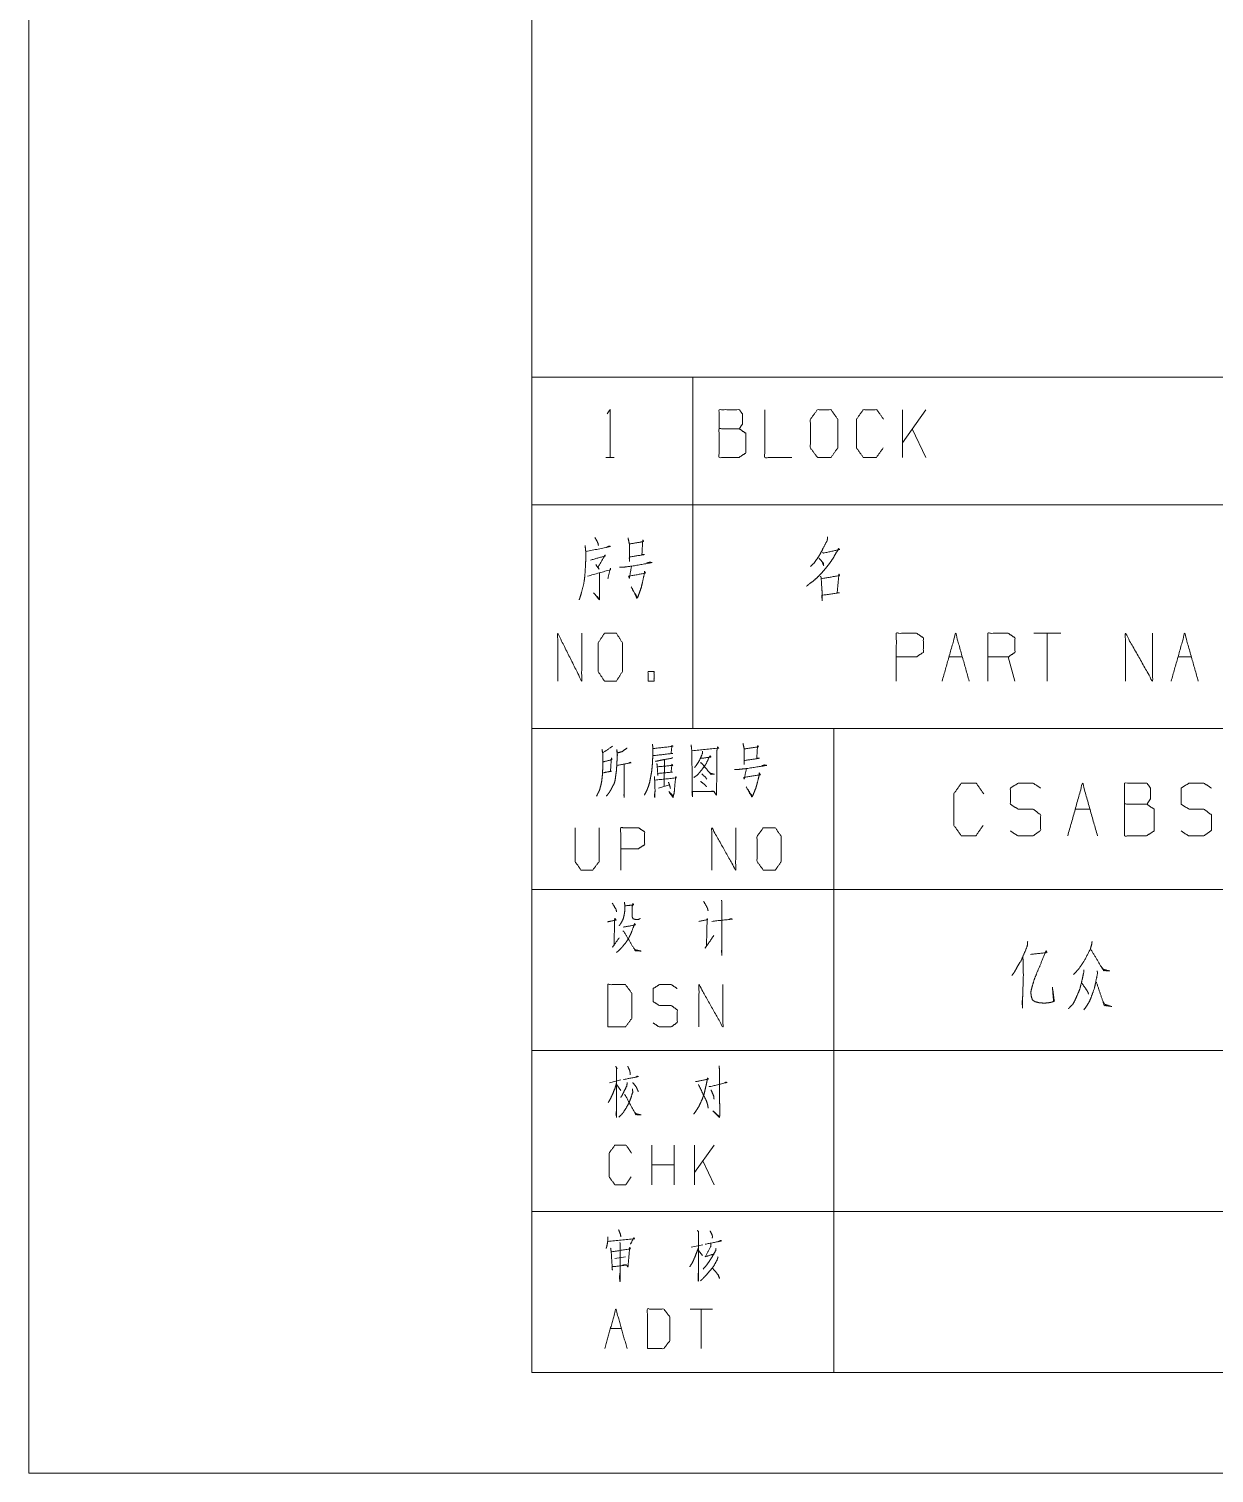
# Model space of a CAD drawing. Header units: millimetres. Extents: x 0 to 210, y 0 to 622.
# Drawn here: x 0 to 58.9, y 0 to 71.8 of the extents above; entities that cross this region are included whole.
import ezdxf

# ---------------------------------------------------------------- set-up
doc = ezdxf.new("R2010")
doc.units = ezdxf.units.MM
doc.layers.add('1', color=7, linetype='Continuous', true_color=0xffffff)

msp = doc.modelspace()

# ---------------------------------------------------------------- linework, layer by layer
at = {"layer": '1', "color": 132, "linetype": 'Continuous', "lineweight": 18}
for p, q in [((0, 297), (0, 0)), ((25, 292), (25, 5)), ((25, 37), (25, 5)), ((25, 37), (205, 37)), ((40, 37), (40, 5)), ((25, 29), (205, 29)), ((25, 21), (75, 21)), ((25, 13), (75, 13)), ((25, 5), (205, 5)), ((25, 5), (205, 5)), ((0, 0), (210, 0))]:
    msp.add_line(p, q, dxfattribs=at)
at = {"layer": '1', "color": 95, "linetype": 'Continuous', "lineweight": 18}
for p, q in [((25, 54.463), (33, 54.463)), ((25, 54.463), (25, 48.113)), ((33, 54.463), (33, 48.113)), ((33, 54.463), (73, 54.463)), ((44.572, 52.85), (43.405, 51.2)), ((43.405, 50.475), (43.405, 52.85)), ((44.572, 50.475), (43.9, 51.9)), ((28.669, 50.475), (29.093, 50.475)), ((25, 48.113), (33, 48.113)), ((25, 48.113), (25, 37)), ((33, 48.113), (33, 37)), ((33, 48.113), (73, 48.113)), ((51.279, 41.737), (49.935, 41.737)), ((50.607, 41.737), (50.607, 39.362)), ((45.718, 40.563), (46.39, 40.563)), ((49.002, 39.362), (48.666, 40.563)), ((57.101, 40.563), (57.772, 40.563)), ((25, 37), (33, 37)), ((33, 37), (73, 37)), ((31.584, 35.436), (31.569, 34.133)), ((31.288, 34.044), (31.834, 34.199)), ((51.992, 32.994), (52.734, 32.994)), ((29.409, 19.538), (28.853, 19.393)), ((29.219, 19.289), (29.424, 19.02)), ((30.96, 14.332), (30.96, 16.298)), ((32.072, 14.332), (32.072, 16.298)), ((34.047, 16.298), (33.081, 14.932)), ((33.081, 14.332), (33.081, 16.298)), ((32.072, 15.325), (30.96, 15.325)), ((34.047, 14.332), (33.491, 15.512)), ((33.488, 11.352), (32.917, 11.228)), ((33.283, 11.062), (33.473, 10.814)), ((29.113, 10.669), (29.64, 10.752)), ((33.971, 8.154), (32.858, 8.154)), ((33.414, 8.154), (33.414, 6.188)), ((28.893, 7.181), (29.449, 7.181))]:
    msp.add_line(p, q, dxfattribs=at)
for points, knots in [([(28.74, 52.65), (28.881, 52.85), (28.881, 50.475)], [0, 0, 0.093489, 1, 1]), ([(34.299, 51.9), (34.299, 52.85), (35.307, 52.85), (35.466, 52.625), (35.466, 52.15), (35.307, 51.9), (34.299, 51.9), (34.299, 50.475), (35.289, 50.475), (35.625, 50.7), (35.625, 51.675), (35.307, 51.9)], [0, 0, 0.115917, 0.238847, 0.272469, 0.330427, 0.366584, 0.489514, 0.663389, 0.784162, 0.833486, 0.952453, 1, 1]), ([(36.576, 52.85), (36.576, 50.475), (37.919, 50.475)], [0, 0, 0.638732, 1, 1]), ([(39.188, 50.475), (39.86, 50.475), (40.195, 50.95), (40.195, 52.375), (39.86, 52.85), (39.188, 52.85), (38.834, 52.375), (38.834, 50.95), (39.188, 50.475)], [0, 0, 0.102684, 0.19162, 0.409477, 0.498413, 0.601097, 0.69162, 0.909477, 1, 1]), ([(42.454, 50.95), (42.118, 50.475), (41.464, 50.475), (41.129, 50.95), (41.129, 52.375), (41.464, 52.85), (42.136, 52.85), (42.472, 52.375)], [0, 0, 0.114569, 0.243367, 0.357935, 0.638584, 0.753153, 0.885432, 1, 1]), ([(27.642, 46.1), (27.673, 45.8), (27.673, 45.4), (27.657, 45.05), (27.626, 44.575), (27.579, 44.225), (27.453, 43.725), (27.391, 43.525), (27.344, 43.4)], [0, 0, 0.110092, 0.256085, 0.383957, 0.5577, 0.686593, 0.874745, 0.95125, 1, 1]), ([(27.689, 45.8), (28.897, 46.05), (28.834, 46.075), (28.693, 46)], [0, 0, 0.844337, 0.890572, 1, 1]), ([(28.128, 46.5), (28.238, 46.3), (28.285, 46.2), (28.301, 46.1)], [0, 0, 0.518666, 0.769903, 1, 1]), ([(29.776, 46.475), (29.839, 46.175), (29.839, 45.3), (29.839, 45.525), (30.592, 45.65), (30.466, 45.65), (30.497, 46.275), (30.513, 46.375), (30.545, 46.3), (30.435, 46.275), (29.839, 46.175)], [0, 0, 0.080216, 0.309223, 0.368111, 0.567905, 0.600754, 0.764537, 0.79103, 0.812307, 0.841786, 1, 1]), ([(39.443, 45.75), (39.496, 45.725), (40.292, 45.9), (40.239, 45.95), (40.097, 45.7), (39.938, 45.425), (39.779, 45.2), (39.602, 44.975), (39.408, 44.75), (39.196, 44.525), (38.966, 44.325), (38.789, 44.2), (38.648, 44.075)], [0, 0, 0.017096, 0.254606, 0.275861, 0.359625, 0.452277, 0.532639, 0.616082, 0.702805, 0.792984, 0.881824, 0.944959, 1, 1]), ([(39.691, 46.525), (39.673, 46.35), (39.461, 45.95), (39.337, 45.7), (39.196, 45.475), (39.019, 45.225), (38.842, 45.05)], [0, 0, 0.101776, 0.363751, 0.525154, 0.678919, 0.856078, 1, 1]), ([(27.908, 45.375), (28.63, 45.575), (28.63, 45.625), (28.285, 45.025), (28.332, 44.925), (28.175, 45.15)], [0, 0, 0.399218, 0.42587, 0.794862, 0.853779, 1, 1]), ([(29.352, 45.025), (29.556, 45.025), (29.964, 45.075), (30.968, 45.25), (30.858, 45.275), (30.701, 45.225)], [0, 0, 0.106704, 0.321705, 0.854929, 0.913854, 1, 1]), ([(39.249, 45.475), (39.284, 45.45), (39.479, 45.225), (39.496, 45.1), (39.426, 45.275)], [0, 0, 0.066037, 0.519585, 0.712133, 1, 1]), ([(27.767, 44.575), (28.913, 44.9), (28.897, 44.975), (28.771, 44.45)], [0, 0, 0.658859, 0.701265, 1, 1]), ([(28.348, 44.725), (28.363, 43.8), (28.363, 43.525), (28.348, 43.4), (28.065, 43.75), (28.332, 43.45)], [0, 0, 0.42491, 0.551214, 0.609076, 0.815631, 1, 1]), ([(29.948, 45.075), (29.839, 44.475), (29.807, 44.575), (30.639, 44.725), (30.592, 44.825), (30.592, 44.725), (30.497, 44.3), (30.435, 44.025), (30.356, 43.8), (30.294, 43.625), (30.246, 43.5), (30.215, 43.475), (29.933, 44.05), (30.231, 43.525)], [0, 0, 0.140876, 0.165082, 0.360227, 0.385752, 0.408848, 0.509384, 0.574529, 0.629563, 0.6725, 0.703348, 0.712614, 0.860566, 1, 1]), ([(39.337, 44.575), (39.373, 44.5), (39.408, 43.875), (39.426, 43.8), (39.426, 43.35), (39.408, 43.55), (39.408, 43.625), (40.274, 43.75), (40.168, 43.75), (40.256, 44.675), (40.292, 44.625), (40.239, 44.6), (39.39, 44.45)], [0, 0, 0.018829, 0.160989, 0.178489, 0.280681, 0.326276, 0.343309, 0.542027, 0.566109, 0.777127, 0.791032, 0.804345, 1, 1]), ([(26.28, 39.362), (26.28, 41.737), (27.472, 39.362), (27.472, 41.737)], [0, 0, 0.32062, 0.67938, 1, 1]), ([(28.602, 39.362), (29.198, 39.362), (29.496, 39.838), (29.496, 41.263), (29.198, 41.737), (28.602, 41.737), (28.288, 41.263), (28.288, 39.838), (28.602, 39.362)], [0, 0, 0.094595, 0.183573, 0.409674, 0.498652, 0.593247, 0.683573, 0.909673, 1, 1]), ([(43.106, 39.362), (43.106, 41.737), (44.114, 41.737), (44.449, 41.513), (44.449, 40.788), (44.096, 40.563), (43.106, 40.563)], [0, 0, 0.401146, 0.571312, 0.639588, 0.762043, 0.832819, 1, 1]), ([(47.659, 39.362), (47.659, 41.737), (48.666, 41.737), (49.002, 41.513), (49.002, 40.788), (48.666, 40.563), (47.659, 40.563)], [0, 0, 0.400952, 0.571035, 0.639278, 0.761674, 0.829917, 1, 1]), ([(54.488, 39.362), (54.488, 41.737), (55.832, 39.362), (55.832, 41.737)], [0, 0, 0.317574, 0.682426, 1, 1]), ([(30.767, 39.362), (31.065, 39.362), (31.065, 39.838), (30.767, 39.838), (30.767, 39.362)], [0, 0, 0.192791, 0.5, 0.692791, 1, 1]), ([(28.994, 36.12), (28.931, 36.076), (28.51, 35.789), (28.478, 35.965), (28.525, 35.789), (28.525, 35.215), (28.51, 34.861), (28.494, 34.619), (28.463, 34.376), (28.416, 34.155), (28.354, 33.934), (28.275, 33.78), (28.213, 33.647)], [0, 0, 0.024362, 0.186801, 0.243941, 0.302152, 0.485022, 0.597666, 0.675195, 0.753199, 0.825098, 0.898191, 0.953346, 1, 1]), ([(29.727, 36.032), (29.477, 35.855), (29.243, 35.789), (29.212, 35.965), (29.243, 35.7), (29.228, 35.436), (29.212, 35.148), (29.197, 34.906), (29.165, 34.685), (29.134, 34.442), (29.087, 34.265), (29.009, 34.133), (28.931, 33.978), (28.853, 33.846), (28.775, 33.735), (28.697, 33.647)], [0, 0, 0.09632, 0.172939, 0.229417, 0.313418, 0.396987, 0.487496, 0.564125, 0.634337, 0.711438, 0.768976, 0.817389, 0.871907, 0.920319, 0.962889, 1, 1]), ([(30.991, 36.23), (31.007, 36.032), (31.007, 35.678), (30.991, 35.347), (30.976, 35.126), (30.944, 34.839), (30.897, 34.596), (30.851, 34.332), (30.788, 34.133), (30.71, 33.934), (30.585, 33.691)], [0, 0, 0.076502, 0.212088, 0.33934, 0.424293, 0.535105, 0.630037, 0.733303, 0.813246, 0.895185, 1, 1]), ([(31.038, 36.01), (32.006, 36.12), (31.959, 36.164), (31.912, 35.767), (31.99, 35.767), (31.022, 35.656)], [0, 0, 0.391079, 0.416921, 0.577584, 0.60892, 1, 1]), ([(32.911, 36.186), (32.942, 35.899), (32.973, 33.625), (32.957, 33.868), (34.066, 33.868), (33.988, 33.89), (33.832, 33.868)], [0, 0, 0.069513, 0.617086, 0.67568, 0.942515, 0.962044, 1, 1]), ([(32.957, 35.899), (34.269, 36.032), (34.222, 36.098), (34.191, 35.899), (34.175, 33.912), (34.16, 33.691), (34.05, 33.868)], [0, 0, 0.328132, 0.348329, 0.398411, 0.893177, 0.948287, 1, 1]), ([(35.486, 36.252), (35.548, 35.988), (35.548, 35.215), (35.548, 35.413), (36.298, 35.524), (36.173, 35.524), (36.204, 36.076), (36.22, 36.164), (36.251, 36.098), (36.141, 36.076), (35.548, 35.988)], [0, 0, 0.076616, 0.29412, 0.35005, 0.563218, 0.598366, 0.753975, 0.779217, 0.799827, 0.831204, 1, 1]), ([(28.556, 34.795), (28.588, 34.817), (28.947, 34.884), (28.9, 34.861), (28.947, 35.546), (28.978, 35.458), (28.541, 35.347)], [0, 0, 0.022685, 0.239273, 0.269988, 0.676989, 0.73256, 1, 1]), ([(29.228, 35.171), (29.93, 35.303), (29.883, 35.325), (29.805, 35.281)], [0, 0, 0.834809, 0.895274, 1, 1]), ([(29.587, 35.215), (29.587, 33.581), (29.571, 33.691), (29.587, 33.868)], [0, 0, 0.849784, 0.907773, 1, 1]), ([(31.99, 35.568), (31.943, 35.524), (31.553, 35.458), (31.335, 35.413), (31.132, 35.369)], [0, 0, 0.072254, 0.516594, 0.766873, 1, 1]), ([(31.21, 35.259), (31.225, 35.104), (31.257, 34.663), (31.241, 34.773), (31.975, 34.839), (31.912, 34.839), (31.959, 35.237), (31.99, 35.171), (31.225, 35.104)], [0, 0, 0.056492, 0.217482, 0.258029, 0.525926, 0.548633, 0.694164, 0.720795, 1, 1]), ([(33.395, 35.546), (33.457, 35.524), (33.894, 35.59), (33.847, 35.656), (33.644, 35.237), (33.488, 35.016), (33.348, 34.839), (33.207, 34.685), (33.051, 34.574)], [0, 0, 0.033937, 0.260456, 0.302021, 0.540807, 0.679362, 0.795008, 0.902031, 1, 1]), ([(33.473, 35.877), (33.473, 35.767), (33.332, 35.436), (33.16, 35.171), (33.082, 35.06)], [0, 0, 0.119857, 0.510436, 0.853215, 1, 1]), ([(33.363, 35.303), (33.41, 35.303), (33.894, 34.729), (34.066, 34.729), (33.894, 34.773), (33.816, 34.817)], [0, 0, 0.037879, 0.645168, 0.784058, 0.927466, 1, 1]), ([(35.064, 34.972), (35.267, 34.972), (35.673, 35.016), (36.672, 35.171), (36.563, 35.193), (36.407, 35.148)], [0, 0, 0.107042, 0.322387, 0.855627, 0.91443, 1, 1]), ([(31.085, 34.619), (31.1, 34.42), (31.116, 33.912), (31.1, 33.581), (31.085, 33.669), (31.116, 33.89)], [0, 0, 0.147471, 0.523364, 0.768668, 0.835022, 1, 1]), ([(31.116, 34.442), (32.178, 34.552), (32.146, 34.619), (32.131, 34.508), (32.084, 34), (32.068, 33.802), (32.006, 33.581), (31.803, 33.868), (32.021, 33.647)], [0, 0, 0.374083, 0.399751, 0.438832, 0.617592, 0.687461, 0.767889, 0.891106, 1, 1]), ([(33.441, 34.751), (33.613, 34.596), (33.691, 34.486)], [0, 0, 0.630825, 1, 1]), ([(35.658, 35.016), (35.548, 34.486), (35.517, 34.574), (36.344, 34.707), (36.298, 34.795), (36.298, 34.707), (36.204, 34.332), (36.141, 34.089), (36.063, 33.89), (36.001, 33.735), (35.954, 33.625), (35.923, 33.603), (35.642, 34.111), (35.939, 33.647)], [0, 0, 0.136367, 0.159976, 0.371153, 0.396348, 0.418608, 0.516111, 0.579315, 0.633124, 0.675136, 0.70536, 0.714998, 0.861275, 1, 1]), ([(31.787, 34.332), (31.85, 34.155), (31.881, 34.022)], [0, 0, 0.579211, 1, 1]), ([(33.379, 34.376), (33.582, 34.221), (33.676, 34.111)], [0, 0, 0.637933, 1, 1]), ([(47.428, 32.193), (47.057, 31.669), (46.335, 31.669), (45.964, 32.193), (45.964, 33.766), (46.335, 34.291), (47.076, 34.291), (47.447, 33.766)], [0, 0, 0.114569, 0.243366, 0.357935, 0.638583, 0.753152, 0.885431, 1, 1]), ([(48.773, 31.917), (49.144, 31.669), (49.905, 31.669), (50.276, 31.945), (50.276, 32.718), (49.905, 32.994), (49.163, 32.994), (48.773, 33.242), (48.773, 34.042), (49.163, 34.291), (49.905, 34.291), (50.276, 34.042)], [0, 0, 0.068036, 0.184054, 0.254519, 0.372335, 0.442799, 0.555843, 0.62637, 0.748393, 0.81892, 0.931964, 1, 1]), ([(51.621, 31.669), (52.363, 34.291), (53.104, 31.669)], [0, 0, 0.5, 1, 1]), ([(54.45, 33.242), (54.45, 34.291), (55.562, 34.291), (55.738, 34.042), (55.738, 33.518), (55.562, 33.242), (54.45, 33.242), (54.45, 31.669), (55.543, 31.669), (55.914, 31.917), (55.914, 32.994), (55.562, 33.242)], [0, 0, 0.115917, 0.238847, 0.27247, 0.330428, 0.366584, 0.489514, 0.663389, 0.784163, 0.833486, 0.952453, 1, 1]), ([(57.259, 31.917), (57.63, 31.669), (58.391, 31.669), (58.762, 31.945), (58.762, 32.718), (58.391, 32.994), (57.65, 32.994), (57.259, 33.242), (57.259, 34.042), (57.65, 34.291), (58.391, 34.291), (58.762, 34.042)], [0, 0, 0.068035, 0.184055, 0.254519, 0.372335, 0.442799, 0.555844, 0.62637, 0.748394, 0.81892, 0.931965, 1, 1]), ([(27.149, 32.068), (27.149, 30.39), (27.43, 29.971), (28.023, 29.971), (28.335, 30.39), (28.335, 32.068)], [0, 0, 0.337151, 0.438598, 0.557781, 0.662849, 1, 1]), ([(29.412, 29.971), (29.412, 32.068), (30.302, 32.068), (30.598, 31.87), (30.598, 31.229), (30.286, 31.031), (29.412, 31.031)], [0, 0, 0.401146, 0.571312, 0.639588, 0.762043, 0.832819, 1, 1]), ([(33.938, 29.971), (33.938, 32.068), (35.124, 29.971), (35.124, 32.068)], [0, 0, 0.317574, 0.682426, 1, 1]), ([(36.497, 29.971), (37.091, 29.971), (37.387, 30.39), (37.387, 31.649), (37.091, 32.068), (36.497, 32.068), (36.185, 31.649), (36.185, 30.39), (36.497, 29.971)], [0, 0, 0.102684, 0.19162, 0.409478, 0.498413, 0.601097, 0.691619, 0.909477, 1, 1]), ([(28.991, 28.327), (29.178, 28.018), (29.209, 27.886)], [0, 0, 0.726446, 1, 1]), ([(29.6, 28.371), (29.615, 28.173), (29.615, 27.952), (29.584, 27.753), (29.537, 27.554), (29.475, 27.422), (29.412, 27.312), (29.334, 27.201)], [0, 0, 0.161539, 0.340476, 0.503497, 0.668951, 0.787641, 0.890429, 1, 1]), ([(29.631, 28.195), (30.052, 28.239), (30.021, 28.305), (29.974, 28.129), (29.974, 27.974), (29.974, 27.687), (29.99, 27.621), (30.021, 27.554), (30.084, 27.532), (30.162, 27.51), (30.271, 27.51), (30.333, 27.532), (30.38, 27.577)], [0, 0, 0.256865, 0.301249, 0.41201, 0.505691, 0.679668, 0.720916, 0.765302, 0.805444, 0.85461, 0.920841, 0.960986, 1, 1]), ([(33.532, 28.416), (33.72, 28.084), (33.751, 27.952)], [0, 0, 0.736536, 1, 1]), ([(34.422, 28.482), (34.438, 28.327), (34.438, 25.744), (34.422, 25.921), (34.438, 26.141)], [0, 0, 0.049514, 0.872927, 0.929447, 1, 1]), ([(28.757, 27.4), (29.178, 27.488), (29.116, 27.577), (29.1, 27.4), (29.085, 26.23), (29.006, 26.141), (29.334, 26.605)], [0, 0, 0.16742, 0.209471, 0.278411, 0.733408, 0.779232, 1, 1]), ([(29.537, 27.135), (30.146, 27.245), (30.099, 27.312), (29.959, 26.914), (29.881, 26.737), (29.803, 26.583), (29.678, 26.384), (29.537, 26.208), (29.397, 26.053), (29.287, 25.943), (29.194, 25.876)], [0, 0, 0.25494, 0.288366, 0.462054, 0.541624, 0.612967, 0.709672, 0.802667, 0.88873, 0.952732, 1, 1]), ([(33.298, 27.422), (33.735, 27.51), (33.704, 27.554), (33.673, 26.185), (33.61, 26.097), (34.032, 26.715)], [0, 0, 0.163599, 0.18344, 0.685806, 0.725488, 1, 1]), ([(33.938, 27.422), (34.953, 27.532), (34.891, 27.554), (34.766, 27.51)], [0, 0, 0.837054, 0.891368, 1, 1]), ([(29.522, 26.936), (29.553, 26.936), (30.13, 25.965), (30.427, 25.943), (30.13, 26.009), (30.052, 26.097)], [0, 0, 0.016601, 0.617584, 0.775731, 0.937327, 1, 1]), ([(49.634, 26.417), (49.614, 26.196), (49.477, 25.865), (49.302, 25.451), (49.282, 25.451), (49.126, 25.175), (48.99, 24.926), (48.853, 24.733)], [0, 0, 0.11751, 0.307435, 0.545841, 0.556186, 0.724285, 0.874565, 1, 1]), ([(49.77, 25.782), (50.59, 25.865), (50.551, 25.975), (50.297, 25.34), (50.082, 24.844), (49.946, 24.485), (49.848, 24.154), (49.79, 23.905), (49.809, 23.712), (49.868, 23.519), (49.985, 23.436), (50.18, 23.381), (50.453, 23.353), (50.707, 23.381), (50.843, 23.408), (50.96, 23.464), (50.863, 24.154), (50.921, 23.436)], [0, 0, 0.134868, 0.15404, 0.265966, 0.354574, 0.417434, 0.473965, 0.515749, 0.547543, 0.580595, 0.604074, 0.637277, 0.682233, 0.724012, 0.746828, 0.768021, 0.882118, 1, 1]), ([(52.833, 26.417), (52.813, 26.279), (52.755, 26.058), (52.443, 25.451), (52.17, 25.064), (52.033, 24.899), (51.916, 24.788)], [0, 0, 0.073379, 0.193644, 0.553113, 0.802258, 0.915276, 1, 1]), ([(52.755, 26.058), (53.399, 24.982), (53.711, 24.954), (53.399, 25.037), (53.301, 25.147)], [0, 0, 0.615439, 0.769224, 0.927707, 1, 1]), ([(49.399, 25.644), (49.419, 24.733), (49.38, 23.546), (49.38, 23.105), (49.36, 23.408), (49.399, 23.85)], [0, 0, 0.277105, 0.638293, 0.772616, 0.865154, 1, 1]), ([(52.423, 25.009), (52.423, 24.899), (52.326, 24.457), (52.228, 24.071), (52.091, 23.74), (51.994, 23.519), (51.877, 23.298), (51.76, 23.188), (51.662, 23.077)], [0, 0, 0.052099, 0.265525, 0.453598, 0.622668, 0.736588, 0.85453, 0.930471, 1, 1]), ([(53.087, 24.954), (53.106, 24.844), (53.009, 24.374), (52.95, 24.098), (52.794, 23.657), (52.716, 23.464), (52.599, 23.27), (52.423, 23.022)], [0, 0, 0.053891, 0.284253, 0.419875, 0.645018, 0.74518, 0.85377, 1, 1]), ([(28.772, 22.178), (29.647, 22.178), (29.959, 22.597), (29.959, 23.856), (29.647, 24.276), (28.772, 24.276), (28.772, 22.178)], [0, 0, 0.142135, 0.227161, 0.43179, 0.516816, 0.658951, 1, 1]), ([(31.02, 22.377), (31.316, 22.178), (31.925, 22.178), (32.222, 22.399), (32.222, 23.017), (31.925, 23.238), (31.332, 23.238), (31.02, 23.437), (31.02, 24.077), (31.332, 24.276), (31.925, 24.276), (32.222, 24.077)], [0, 0, 0.068036, 0.184055, 0.254519, 0.372335, 0.4428, 0.555843, 0.62637, 0.748394, 0.818921, 0.931964, 1, 1]), ([(33.298, 22.178), (33.298, 24.276), (34.485, 22.178), (34.485, 24.276)], [0, 0, 0.317574, 0.682426, 1, 1]), ([(52.326, 24.347), (52.56, 24.016), (52.638, 23.878), (52.657, 23.795)], [0, 0, 0.624765, 0.868972, 1, 1]), ([(53.048, 24.402), (53.438, 23.243), (53.809, 23.188), (53.457, 23.298), (53.379, 23.436)], [0, 0, 0.575676, 0.752095, 0.925379, 1, 1]), ([(29.16, 20.221), (29.233, 20.097), (29.204, 20.138), (29.204, 17.696), (29.175, 17.84), (29.204, 18.047)], [0, 0, 0.048142, 0.065074, 0.880813, 0.930182, 1, 1]), ([(29.76, 20.221), (29.848, 20.035), (29.877, 19.91), (29.877, 19.786)], [0, 0, 0.449923, 0.728678, 1, 1]), ([(34.296, 20.242), (34.325, 20.014), (34.325, 18.441), (34.34, 17.923), (34.325, 17.716), (34.311, 17.675), (33.989, 18.006), (34.311, 17.716)], [0, 0, 0.066217, 0.519981, 0.669306, 0.729161, 0.741826, 0.875055, 1, 1]), ([(29.204, 19.393), (29.116, 19.103), (29.014, 18.855), (28.911, 18.627), (28.794, 18.42)], [0, 0, 0.285938, 0.539663, 0.775434, 1, 1]), ([(29.731, 19.414), (29.716, 19.248), (29.57, 18.958), (29.467, 18.751), (29.409, 18.668)], [0, 0, 0.201933, 0.596285, 0.876828, 1, 1]), ([(29.541, 19.559), (30.287, 19.703), (30.228, 19.724), (30.155, 19.683)], [0, 0, 0.838753, 0.907253, 1, 1]), ([(30.009, 19.414), (30.185, 19.186), (30.228, 19.082), (30.287, 18.958)], [0, 0, 0.535198, 0.744447, 1, 1]), ([(33.125, 19.455), (33.769, 19.579), (33.725, 19.641), (33.681, 19.393), (33.623, 19.145), (33.564, 18.875), (33.447, 18.544), (33.315, 18.275), (33.301, 18.234), (33.184, 18.047), (33.037, 17.84)], [0, 0, 0.244424, 0.27277, 0.366787, 0.461904, 0.564546, 0.695473, 0.80714, 0.823505, 0.905515, 1, 1]), ([(33.798, 19.227), (33.842, 19.207), (34.691, 19.414), (34.632, 19.434), (34.574, 19.393)], [0, 0, 0.045964, 0.873306, 0.932105, 1, 1]), ([(29.994, 19.103), (30.009, 18.938), (29.921, 18.648), (29.833, 18.42), (29.731, 18.234), (29.555, 17.944), (29.453, 17.82), (29.321, 17.696)], [0, 0, 0.103477, 0.291956, 0.443856, 0.57619, 0.787107, 0.887317, 1, 1]), ([(29.599, 18.813), (29.643, 18.772), (30.155, 17.82), (30.433, 17.799), (30.17, 17.861), (30.097, 17.944)], [0, 0, 0.033496, 0.63366, 0.788434, 0.938664, 1, 1]), ([(33.271, 19.31), (33.667, 18.503), (33.74, 18.275), (33.754, 18.13)], [0, 0, 0.700219, 0.886542, 1, 1]), ([(33.901, 19.041), (34.032, 18.731), (34.047, 18.586)], [0, 0, 0.698421, 1, 1]), ([(29.936, 14.725), (29.658, 14.332), (29.116, 14.332), (28.838, 14.725), (28.838, 15.905), (29.116, 16.298), (29.672, 16.298), (29.95, 15.905)], [0, 0, 0.114569, 0.243367, 0.357935, 0.638584, 0.753152, 0.885431, 1, 1]), ([(28.776, 11.745), (28.776, 11.559), (28.718, 11.269), (28.688, 11.166)], [0, 0, 0.316024, 0.817547, 1, 1]), ([(28.776, 11.518), (30.093, 11.642), (30.064, 11.704), (29.889, 11.373)], [0, 0, 0.748922, 0.787785, 1, 1]), ([(29.303, 12.097), (29.391, 11.89), (29.42, 11.745)], [0, 0, 0.603342, 1, 1]), ([(33.224, 12.077), (33.283, 11.973), (33.268, 11.994), (33.268, 9.551), (33.253, 9.738), (33.268, 9.945)], [0, 0, 0.039885, 0.048389, 0.86771, 0.930393, 1, 1]), ([(33.605, 11.373), (34.424, 11.538), (34.366, 11.559), (34.249, 11.497)], [0, 0, 0.811184, 0.871424, 1, 1]), ([(33.854, 12.035), (33.956, 11.828), (33.971, 11.745), (33.956, 11.683)], [0, 0, 0.609648, 0.831593, 1, 1]), ([(28.908, 11.187), (28.937, 11), (28.996, 10.089), (28.981, 10.255), (29.713, 10.338), (29.625, 10.359), (29.464, 10.317)], [0, 0, 0.083432, 0.487207, 0.560755, 0.88655, 0.926462, 1, 1]), ([(29.713, 10.338), (29.771, 10.234), (29.859, 11.228), (29.889, 11.145), (28.967, 11)], [0, 0, 0.055629, 0.522279, 0.563365, 1, 1]), ([(29.362, 11.456), (29.391, 11.414), (29.376, 9.531), (29.347, 9.717), (29.376, 9.945)], [0, 0, 0.021551, 0.822258, 0.902418, 1, 1]), ([(33.283, 11.207), (33.151, 10.876), (33.049, 10.628), (32.961, 10.441), (32.844, 10.255)], [0, 0, 0.339095, 0.594724, 0.790666, 1, 1]), ([(34.146, 11.166), (34.132, 11.062), (33.956, 10.752), (33.941, 10.731), (33.81, 10.524), (33.663, 10.317), (33.502, 10.131)], [0, 0, 0.084867, 0.37449, 0.395072, 0.594273, 0.800096, 1, 1]), ([(33.897, 11.394), (33.883, 11.269), (33.634, 10.773), (33.605, 10.752), (34.058, 10.897)], [0, 0, 0.104847, 0.570661, 0.600717, 1, 1]), ([(34.249, 10.752), (34.205, 10.607), (34.029, 10.276), (33.854, 10.069), (33.663, 9.841), (33.502, 9.675), (33.371, 9.551)], [0, 0, 0.100504, 0.349354, 0.529552, 0.726518, 0.879827, 1, 1]), ([(33.971, 10.193), (34.263, 9.841), (34.322, 9.675), (34.234, 9.882)], [0, 0, 0.533338, 0.737997, 1, 1]), ([(30.737, 6.188), (31.556, 6.188), (31.849, 6.581), (31.849, 7.761), (31.556, 8.154), (30.737, 8.154), (30.737, 6.188)], [0, 0, 0.142135, 0.227161, 0.43179, 0.516816, 0.658951, 1, 1])]:
    msp.add_open_spline(points, degree=1, knots=knots, dxfattribs=at)
for points in [[(45.383, 39.362), (46.054, 41.737), (46.726, 39.362)], [(56.765, 39.362), (57.437, 41.737), (58.108, 39.362)], [(28.615, 6.188), (29.171, 8.154), (29.728, 6.188)]]:
    msp.add_open_spline(points, degree=1, dxfattribs=at)

doc.saveas('drawing.dxf')
